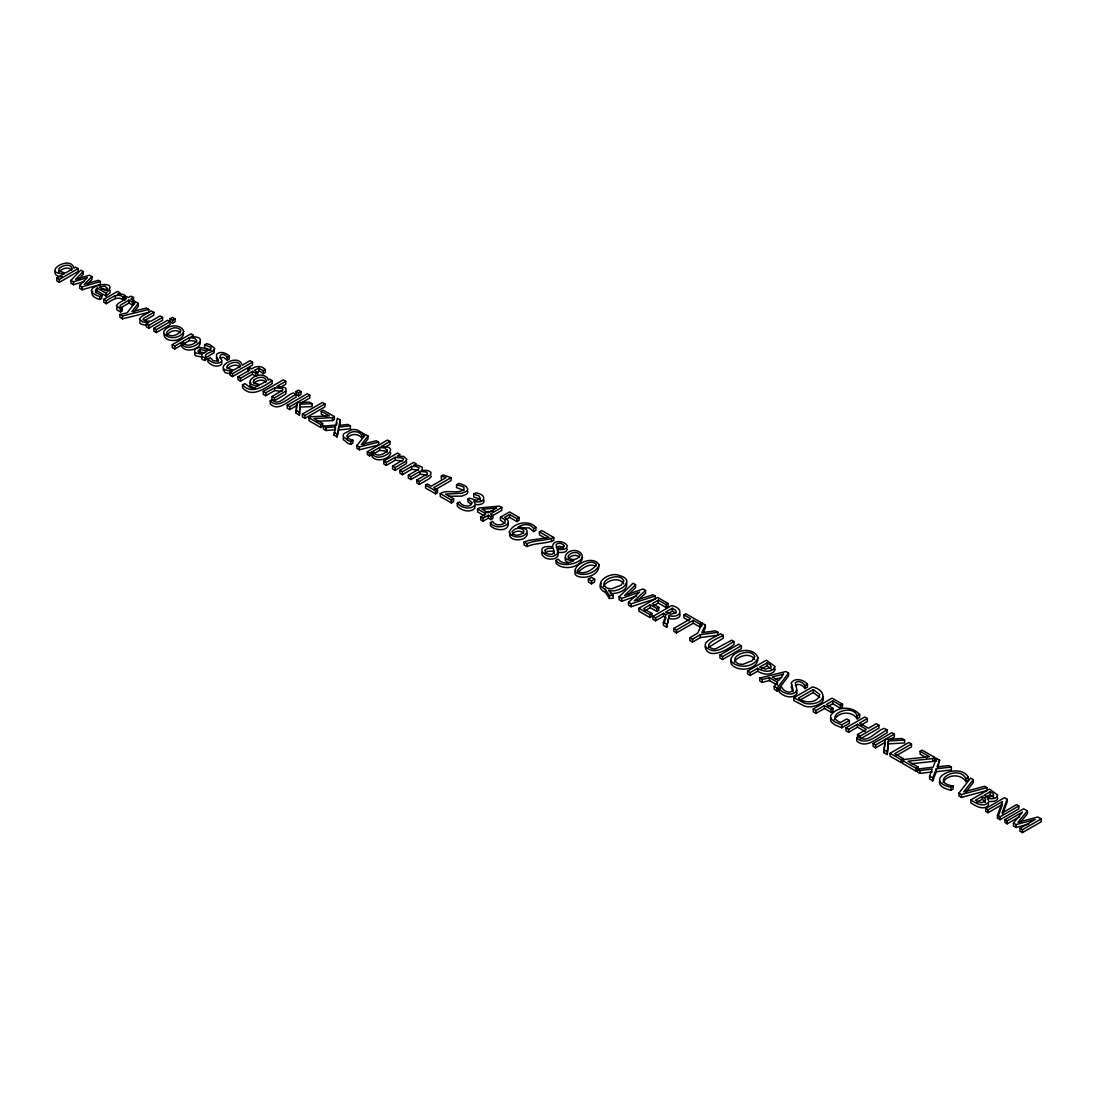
<?xml version="1.0" encoding="UTF-8"?>
<svg xmlns="http://www.w3.org/2000/svg" width="1096" height="1096" viewBox="0 0 1096 1096"><rect width="100%" height="100%" fill="white"/><g stroke="black" fill="none" stroke-linecap="round" stroke-linejoin="round"><path stroke-width="1.5" d="M223.009 369.352L225.105 372.654L230.461 373.859M390.765 452.854C389.203 461.183 369.585 463.279 371.53 452.127L369.516 452.936L367.324 451.675L367.324 454.58L369.516 455.84L371.53 455.032M296.235 410.452L296.811 402.643L309.36 402.136L312.045 403.684L312.045 406.589L300.044 407.082L299.427 415.192L296.235 413.356L296.235 410.452L299.427 412.302L299.427 415.192M296.235 413.356L296.838 402.629M299.427 412.302L300.044 404.177L312.045 403.684M887.185 754.541L888.335 740.978L904.638 740.047L904.638 742.951L888.335 743.869L887.185 754.541L883.814 752.582L885.116 739.471L901.967 738.512L904.638 740.047M883.814 752.582L884.938 743.828M565.139 557.946L565.468 560.714L568.55 562.823M336.417 425.262L337.047 422.549M337.061 436.934L338.664 427.125L350.419 425.837L350.419 428.742L338.664 430.016L337.061 436.934L334.102 435.222L335.403 426.782L325.95 427.604L323.443 426.166L323.443 429.057L325.95 430.509L335.403 429.673L335.403 426.782M334.102 435.222L334.76 432.44M323.443 426.166L335.787 425.084L337.363 418.302L340.322 420.015L339.048 425.399L347.98 424.44L350.419 425.837M339.678 425.604L340.322 420.015M939.601 780.736C938.08 786.818 946.355 789.161 950.917 790.216L953.191 788.901L953.191 785.996C927.915 782.147 958.863 763.693 965.836 778.667L965.836 781.571L968.33 780.133L968.33 777.228C958.986 761.035 921.024 780.297 950.917 787.312L953.191 785.996M163.921 333.842C163.701 343.363 183.114 342.267 183.607 333.335M652.928 616.39L655.572 617.911L663.505 613.335L665.984 614.774L663.395 622.432L663.395 625.337L666.669 627.213L669.19 615.637C680.15 618.692 685.329 608.76 671.697 605.567L652.928 616.39L652.928 619.295L655.572 620.816L663.505 616.226L665.984 617.665L664.436 622.268M666.669 627.213L669.19 615.637M731.347 660.285L730.922 661.737A10.864 6.275 0 0 0 732.813 665.752C740.033 671.78 756.541 669.793 757.884 659.422M705.112 646.667C707.673 660.669 728.566 649.613 734.019 644.434L734.019 641.544L731.69 640.201L715.839 648.736A3.987 2.302 0 0 1 712.551 648.709C700.495 644.421 720.058 637.625 723.223 635.31L723.223 638.201L708.591 647.325M194.65 352.433L194.759 354.83L196.061 355.885L202.445 357.186L201.87 357.899A2.863 1.644 0 0 0 202.609 359.666L204.897 360.515L206.103 359.611L206.103 356.721C202.746 353.131 214.391 352.542 214.761 348.364L209.857 344.637L206.637 343.665L204.582 344.856L204.582 347.761L210.994 350.227M834.303 719.867C838.33 711.578 852.195 710.66 857.195 718.839L859.648 717.414L859.648 714.51C852.4 706.112 837.508 706.002 830.932 715.126A10.59 6.11 0 0 0 831.563 719.332L834.878 721.976L841.797 724.853L849.386 720.469L849.386 723.36L841.797 727.744L834.878 724.881L831.563 722.223A10.59 6.11 0 0 1 830.932 718.031M943.04 782.53C947.067 774.283 960.891 773.42 965.836 781.571M997.47 818.205L997.47 815.301L1002.498 801.477L988.003 809.848L985.729 808.533L985.729 811.424L988.003 812.739L1002.498 804.382L997.47 818.205L1000.059 819.698L1018.828 808.875L1018.828 805.971L1016.54 804.656L1002.059 813.027L1007.101 799.203L1004.484 797.696L985.729 808.533M1002.607 814.383L1007.101 802.108L1007.101 799.203M936.299 771.694L951.355 769.926L951.355 767.022L936.299 768.789L936.299 771.694L932.751 780.845L929.6 779.023L929.6 776.132L932.271 769.077L919.9 770.529L917.379 769.077L917.379 771.968L919.9 773.42L932.271 771.981M917.379 769.077L933.025 767.227L936.45 758.418L939.587 760.227L937.025 766.912L948.848 765.57L951.355 767.022M938.053 767.145L939.587 760.227M932.751 780.845L932.751 777.941L936.299 768.789M55.184 271.315C53.457 275.233 59.335 277.014 62.28 276.754M541.821 552.192C540.972 559.412 555.165 561.796 558.165 555.521L557.357 549.411C560.453 549.658 566.906 550.384 567.317 546.041C565.235 540.684 552.042 539.273 552.781 546.767C529.368 543.931 549.726 564.755 558.165 552.631L557.357 549.411M116.861 307.401L116.806 309.812L120.546 311.922L122.273 310.935L122.273 308.031L120.053 306.743L120.245 305.291L128.903 300.112L132.506 302.195L134.383 301.112L134.383 304.017L132.506 305.099L128.903 303.017L120.245 308.195M139.959 320.649L139.822 323.087L141.151 324.183L146.563 325.43M603.389 586.497C606.937 579.976 619.404 576.592 623.734 583.88M734.32 662.094C737.868 655.572 750.322 652.189 754.665 659.463M431.345 476.335L429.344 478.637L419.33 484.418L416.823 482.966L416.823 480.075L427.358 473.856L426.933 472.088L420.111 471.321L410.89 476.65L408.37 475.198L408.37 478.103L410.89 479.541L420.111 474.226L426.933 474.979M705.372 624.994L701.769 632.707L715.483 630.844L717.948 632.269L717.948 635.173L700.371 637.571L692.48 642.133L689.822 640.585L689.822 637.694L697.659 633.173L702.331 623.24L705.372 624.994L705.372 627.898L703.207 632.515M791.792 684.74L791.298 687.411L793.079 691.877M509.873 532.779C507.201 541.616 525.148 542.068 527.162 534.656A7.288 4.206 0 0 0 526.601 532.916M346.788 438.921C349.501 433.674 358.104 432.92 361.68 437.825L363.776 436.619L363.776 433.715L357.255 429.975A8.165 4.713 0 0 0 351.843 429.673L344.199 433.427A9.85 5.686 0 0 0 343.308 436.66L347.911 440.441L350.72 441.428L352.871 440.181L352.871 443.085L350.72 444.332L347.911 443.346L343.308 439.565A9.85 5.686 0 0 1 343.541 437.373M575.825 570.454L574.907 573.003A7.261 4.192 0 0 0 577.099 576.044C584.442 579.483 598.348 575.51 598.868 566.646M512.243 534.793C514.175 530.628 520.559 529.971 523.641 533.177M568.084 559.193C570.112 555.384 576.606 553.836 579.606 557.33M92.749 291.221C89.584 295.728 96.421 298.687 99.859 299.468L101.846 298.331L101.846 295.427L95.585 292.427L95.64 289.618L97.27 288.097L105.956 293.112C124.232 276.576 71.87 287.467 99.859 296.564L101.846 295.427M601.389 583.278C597.978 586.703 601.635 591.224 605.376 592.237L609.39 598.485L613.185 598.238L613.185 595.334L608.513 590.292C618.747 593.895 637.447 580.168 619.117 575.441C610.815 571.317 591.306 583.072 605.376 589.333L609.39 595.58L609.39 598.485M166.729 335.253C169.496 331.143 176.497 328.663 180.361 332.759M250.559 382.107L249.902 385.724L255.108 388.409M58.431 272.507C61.225 268.863 68.157 265.903 71.692 270.137M759.734 678.054L785.928 671.519L788.572 673.04L788.572 675.931L777.133 691.001L774.255 689.343L774.255 686.439L777.407 682.26L769.461 677.671L762.2 679.479L759.734 678.054L759.734 680.945L762.2 682.37L769.461 680.561L776.091 684.397M777.133 691.001L777.133 688.096L788.572 673.04M138.302 303.373L131.876 311.634L146.453 308.086L148.809 309.442L148.809 312.346L122.519 318.84L119.916 317.347L119.916 314.442L127.163 312.84L135.603 301.811L138.302 303.373L138.302 306.277L133.712 312.182M973.275 779.681L963.713 791.901L984.688 786.27L987.017 787.613L987.017 790.504L961.452 797.409L958.932 795.956L958.932 793.066L970.618 778.133L973.275 779.681L973.275 782.571L965.631 792.353M368.037 436.016L361.338 444.51L376.27 440.756L378.6 442.113L378.6 445.003L359.392 449.812L356.899 448.374L356.899 445.483L365.543 434.578L368.037 436.016L368.037 438.907L363.242 444.976M1004.909 819.603L1023.664 808.766L1027.363 810.903L1018.033 822.288L1037.898 816.986L1041.2 818.89L1041.2 821.795L1022.431 832.618L1019.951 831.193L1019.951 828.288L1035.213 819.479L1016.033 824.576L1013.458 823.096L1022.486 812.081L1007.183 820.918L1004.909 819.603L1004.909 822.507L1007.183 823.822L1019.705 816.588M1020.116 822.644L1027.363 813.794L1027.363 810.903M578.113 572.167C582.401 568.166 589.895 562.604 595.799 566.399M84.296 281.425L73.446 284.727L70.925 283.275L70.925 280.371L80.748 270.15L83.186 271.561L83.186 274.452L78.83 278.973M83.186 271.561L75.542 279.453L89.461 275.178L91.968 276.63L91.968 279.521L87.502 283.987M91.968 276.63L84.159 284.426L98.284 280.275L100.421 281.508L100.421 284.398L82.159 289.755L79.652 288.317L79.652 285.412L87.406 277.576L73.446 281.823L70.925 280.371M636.666 595.977L621.72 601.266L619.089 599.745L619.089 596.854L633.022 583.236L635.584 584.702L624.597 595.484L642.955 588.963L645.517 590.443L645.517 593.347L638.009 600.265M628.255 594.786L635.584 587.607L635.584 584.702M95.64 292.522L97.27 290.988L97.27 288.097M645.517 590.443L634.242 600.814L652.997 594.772L655.161 596.019L655.161 598.909L631.145 606.705L628.488 605.184L628.488 602.279L639.653 592.018L621.72 598.375L619.089 596.854M219.926 357.871L223.351 357.323L227.215 360.146L229.297 358.94L229.297 356.049C226.119 352.953 220.46 350.802 216.72 354.145L216.405 356.186L218.46 360.05L217.789 361.009L213.254 360.748L210.199 357.584L207.911 358.899L207.911 361.803C211.007 365.639 217.556 367.941 221.611 364.338L221.844 362.146M556.206 547.37L559.618 546.164L563.659 547.918M795.271 685.575C798.45 682.822 803.163 685.425 805.026 688.535L807.451 687.137L807.451 684.233C803.82 679.698 794.696 677.218 791.216 683.014L793.148 689.973C790.326 694.385 783.489 691.22 781.681 687.274L779.051 688.795L779.051 691.699C783.106 696.631 792.97 699.645 797.052 693.371L796.258 689.905M545.15 552.959L547.671 551.356L553.124 551.041L554.384 554.138M204.582 344.856L210.994 347.336L211.021 348.734L208.473 350.391C204.541 348.007 198.486 345.774 194.65 349.542L194.759 351.926L196.061 352.981L202.445 354.282L201.87 354.994A2.863 1.644 0 0 0 202.609 356.762L204.897 357.611L206.103 356.721M253.875 383.079C257.026 380.435 262.889 378.476 265.944 382.271M227.53 368.393C230.763 365.776 236.709 363.255 239.887 367.229M205.541 357.954L214.254 352.515L214.145 350.008M56.814 278L64.404 273.616C40.237 274.206 69.788 253.971 74.007 268.082L75.583 267.164L78.09 268.616L78.09 271.52L59.321 282.357L56.814 280.905L56.814 278L59.321 279.453L78.09 268.616M103.791 299.345L117.56 291.399L120.053 292.838L117.478 294.331L119.56 294.084A6.179 3.562 0 0 1 124.67 295.153L125.41 298.55L123.081 299.893C117.724 295.386 110.929 300.838 106.285 303.688L103.791 302.249L103.791 299.345L106.285 300.797C110.929 297.948 117.724 292.495 123.081 297.002L123.081 299.893M123.081 297.002L125.41 295.66M124.684 300.578L124.684 297.687L126.561 296.591L128.287 297.591L130.78 296.153L133.52 297.454L133.52 300.359M133.52 297.454L130.78 299.03L134.383 301.112M124.684 297.687L126.41 298.674L118.327 303.345L116.354 305.716L120.546 309.031L122.273 308.031M153.81 312.333L143.521 318.402L143.083 319.731L146.796 321.183L151.138 321.101L160.071 315.936L162.564 317.388L162.564 320.279L148.796 328.225L146.302 326.786L146.302 323.895L148.892 322.402L142.699 321.964L139.425 318.977L141.425 316.593L151.303 310.88L153.81 312.333L153.81 315.223L144.727 320.47M146.302 323.895L148.796 325.334L162.564 317.388M153.81 328.225L167.578 320.279L172.565 323.169L175.059 321.731L175.059 318.84L172.565 317.388L170.072 318.84L170.072 324.622L156.303 332.568L153.81 331.129L153.81 328.225L156.303 329.663L170.072 321.717M170.072 318.84L172.565 320.279L175.059 318.84M172.25 344.651L191.019 333.814L193.526 335.253L190.937 336.746C215.104 336.198 185.539 356.406 181.32 342.308L174.744 346.103L172.25 344.651L172.25 347.555L174.744 348.994L181.32 345.199L181.32 342.308M183.032 341.308L189.375 337.65L194.54 338.185L196.91 340.774C194.211 344.966 184.58 347.98 183.032 341.308L183.032 344.213L189.375 340.555L194.54 341.075L196.828 342.582M227.215 360.146L227.215 357.241L229.297 356.049M230.009 372.215L232.599 370.722C208.432 371.311 237.983 351.076 242.202 365.174L250.025 360.666L252.532 362.105L252.532 365.009L232.516 376.572L230.009 375.12L230.009 372.215L232.516 373.668L252.532 362.105M247.915 371.722L247.915 368.831L249.792 367.749L251.751 368.873C255.724 365.694 261.725 365.557 265.232 369.558L265.232 372.462L263.259 373.599L259.903 371.229L256.176 372.119M263.259 373.599L263.259 370.708L258.807 368.215L254.258 370.325L257.697 372.311L257.697 375.202L255.82 376.284L252.381 374.311L240.49 381.175L237.983 379.723L237.983 376.819L249.874 369.955L247.915 368.831M237.983 376.819L240.49 378.271L252.381 371.407L255.82 373.394L257.697 372.311M263.259 370.708L265.232 369.558M272.178 380.668C264.095 386.367 250.929 394.998 242.531 384.737L244.997 383.655L250.368 387.614A4.631 2.671 0 0 0 254.71 387.546L259.108 385.313C239.229 386.614 256.245 369.818 265.999 376.75A7.001 4.042 0 0 1 268.041 379.148L268.095 380.12L269.657 379.216L272.178 380.668L272.178 383.559C264.095 389.272 250.929 397.903 242.531 387.628L242.531 384.737M281.987 391.368L274.658 390.601L265.739 395.752L263.246 394.313L263.246 391.409L283.261 379.86L285.768 381.298L285.768 384.189L279.877 387.6M263.246 391.409L265.739 392.848L274.658 387.71L281.987 388.464A2.37 1.37 0 0 1 282.289 390.409L272.014 396.464L272.014 399.369L274.507 400.807L285.851 393.957L285.988 391.519M285.768 381.298L276.932 386.395L284.659 387.518L285.988 388.614L285.851 391.053L274.507 397.903L272.014 396.464M270.233 400.848L272.205 399.698C278.357 407.397 287.303 393.971 293.523 392.985L298.523 395.903L301.03 394.45L301.03 391.56L298.509 390.108L296.016 391.546L296.03 397.341C288.919 400.287 277.987 412.493 270.233 403.739L270.233 400.848C277.987 409.589 288.919 397.382 296.03 394.437M296.016 391.546L298.523 392.998L301.03 391.56M296.811 405.534L289.755 409.616L287.262 408.178L287.262 405.273L307.277 393.711L309.771 395.163L309.771 398.054L301.153 403.027M287.262 405.273L289.755 406.712L309.771 395.163M302.428 414.028L322.443 402.479L324.95 403.917L324.95 406.822L304.935 418.371L302.428 416.932L302.428 414.028L304.935 415.48L324.95 403.917M315.634 421.344L332.485 420.549L334.362 419.467L334.362 416.576L332.485 417.658L313.963 418.521L322.635 423.536L322.635 426.426L320.758 427.522L309.004 420.727L309.004 417.823L310.88 416.74L329.416 415.877L321.279 411.192L321.279 414.083L326.704 417.206M321.279 411.192L323.156 410.11L334.362 416.576M309.004 417.823L320.758 424.618L322.635 423.536M361.68 437.825L361.68 434.92L363.776 433.715M367.324 451.675L387.491 440.03L389.998 441.469L389.998 444.373L385.573 446.921M373.257 451.141L379.6 447.469L384.765 448.004L387.135 450.607C384.436 454.799 374.805 457.799 373.257 451.141L373.257 454.032L379.6 450.374L384.765 450.908L387.039 452.401L387.039 449.497M389.998 441.469L381.161 446.579C405.315 446.017 375.764 466.238 371.53 452.127M402.561 460.978L395.231 460.224L386.313 465.362L383.819 463.923L383.819 461.019L397.588 453.073L400.081 454.511L397.505 456.005L403.671 456.443L406.945 459.443L404.972 461.813L395.081 467.526L392.587 466.074L392.587 468.978L395.081 470.417L406.424 463.567L406.561 461.128M383.819 461.019L386.313 462.471L395.231 457.32L402.561 458.087A2.37 1.37 0 0 1 402.862 460.019L392.587 466.074M418.466 470.074L411.658 469.335L402.438 474.664L399.93 473.225L399.93 470.321L413.699 462.375L416.192 463.814L413.617 465.307L417.864 465.266L422.289 467.184L422.07 470.198L428.057 470.499L430.934 472.266L430.81 474.609L419.33 481.528L416.823 480.075M399.93 470.321L402.438 471.773L411.658 466.444L415.822 466.444L419.151 467.745L418.001 469.65L408.37 475.198M435.167 489.734L451.073 480.541L451.073 477.651L433.715 487.665L437.468 489.83L437.468 492.734L435.591 493.817L425.577 488.035L425.577 485.131L427.454 484.048L431.208 486.213L446.017 477.664L441.318 476.048L441.318 478.938M441.318 476.048L443.25 474.924L451.073 477.651M425.577 485.131L435.591 490.912L437.468 489.83M456.566 484.72L458.772 483.446L462.142 484.377L466.074 486.405L467.718 488.898A6.508 3.754 0 0 1 466.567 491.282L461.759 493.255L445.456 494.077L453.607 498.776L453.607 501.68L451.415 502.941L440.25 496.502L440.25 493.597C447.319 488.926 457.155 494.68 464.005 489.556L463.923 487.487L462.676 486.514L456.566 484.72L456.566 487.624L463.923 490.392M440.25 493.597L451.415 500.05L453.607 498.776M474.993 505.64L474.774 508.38C469.718 513.079 461.608 510.75 457.279 506.174L457.279 503.27L459.621 501.927C461.649 506.338 470.979 508.16 472.157 502.639L467.992 499.091L467.992 501.995L471.157 504.105M480.733 500.667L478.884 498.762L473.705 496.995L473.705 494.091L475.883 492.83C488.569 494.721 484.459 504.722 473.719 501.187L475.349 504.174L474.774 505.475C469.718 510.188 461.608 507.845 457.279 503.27M467.992 499.091L469.677 498.118L476.472 500.379L480.473 498.653L478.884 495.872L473.705 494.091M484.61 515.969L477.568 511.914L477.568 509.01L479.459 507.928L499.461 506.119L501.804 507.475L501.804 510.38L493.255 515.312M501.804 507.475L490.392 514.065L492.912 515.517L492.912 518.408L490.871 519.586L488.364 518.148L483.048 521.203L480.706 519.86L480.706 516.956L486.008 513.887L477.568 509.01M480.706 516.956L483.048 518.312L488.364 515.243L490.871 516.696L492.912 515.517M508.243 523.395C508.969 532.026 494.433 530.793 490.419 525.559L490.419 522.655L492.652 521.367C496.447 529.067 513.161 522.107 500.447 517.23L500.447 520.134L504.872 523.272M500.447 517.23L509.585 511.969L519.079 517.449L519.079 520.34L516.887 521.6L509.585 517.38L505.886 519.531M519.079 517.449L516.887 518.709L509.585 514.49L504.653 517.339C516.627 525.148 494.748 531.122 490.419 522.655M533.697 528.669L535.889 527.409C528.861 519.257 512.764 522.778 509.147 532.3C512.051 538.835 524.6 538.328 527.162 531.752A7.288 4.206 0 0 0 525.833 529.231L521.71 527.395L517.942 527.231C522.682 523.929 530.245 523.052 533.697 528.669L533.697 531.574L535.889 530.313L535.889 527.409M539.41 531.889L541.753 530.546L553.795 537.492L553.795 540.397C545.466 544 535.451 542.698 526.957 546.562L524.08 544.904L524.08 541.999L528.916 540.41L549.069 537.465L539.41 531.889L539.41 534.793L546.315 538.78M524.08 541.999L526.957 543.657C535.451 539.794 545.466 541.095 553.795 537.492M556.083 560.344L558.193 559.124C561.823 564.372 569.139 563.55 573.893 560.467C556.919 561.097 568.742 546.288 579.003 551.644C592.347 560.919 561.029 570.125 556.083 560.344L556.083 563.248C562.892 571.112 581.675 567.673 582.51 557.138M588.388 579.126L591.511 577.318L594.649 579.126L594.649 582.017L591.511 583.826L588.388 582.017L588.388 579.126L591.511 580.935L594.649 579.126M644.873 610.773L650.312 607.636L656.86 611.417L658.833 610.28L658.833 607.39L656.86 608.513L650.312 604.732L643.516 608.664L651.887 613.486L651.887 616.39L649.887 617.541L638.858 611.171L638.858 608.266L657.627 597.443L668.108 603.485L668.108 606.389L666.121 607.54L658.299 603.019L653.476 605.8M668.108 603.485L666.121 604.636L658.299 600.129L652.271 603.595L658.833 607.39M638.858 608.266L649.887 614.637L651.887 613.486M672.341 608.239L665.491 612.185L671.108 614.281L676.328 612.417L675.67 610.362L672.341 608.239L672.341 611.13L666.861 614.294M683.931 614.925L685.918 613.774L701.892 622.994L701.892 625.898L699.906 627.049L693.247 623.199L676.479 632.885L673.807 631.351L673.807 628.446L690.59 618.76L683.931 614.925L683.931 617.815L689.247 620.898M673.807 628.446L676.479 629.981L693.247 620.309L699.906 624.145L701.892 622.994M689.822 637.694L692.48 639.228L700.371 634.68L717.948 632.269M734.019 641.544C726.552 645.27 717.168 654.572 708.18 648.832C697.864 642.571 717.305 636.31 720.552 633.776L723.223 635.31M719.921 655.066L738.677 644.229L741.348 645.777L741.348 648.668L722.579 659.504L719.921 657.97L719.921 655.066L722.579 656.6L741.348 645.777M747.582 671.04L766.351 660.203L775.187 666.642C772.653 673.191 762.473 671.78 757.678 668.259L750.212 672.56L747.582 671.04L747.582 673.93L750.212 675.465L757.678 671.149C762.473 674.67 772.653 676.081 775.187 669.533L774.091 667.902M766.995 662.875L759.692 667.094L765.515 669.204L771.091 667.19L770.474 665.094L766.995 662.875L766.995 665.779L761.145 669.149M805.026 688.535L805.026 685.644L807.451 684.233M793.833 697.741L812.588 686.904C826.699 690.288 826.096 702.44 812.136 703.701A11.042 6.371 0 0 1 804.738 703.29L793.833 697.741L793.833 700.632L804.724 706.194A11.042 6.371 0 0 0 812.136 706.605C816.712 705.824 826.014 702.44 822.712 696.371M813.259 689.59L798.477 698.125C804.204 703.755 818.096 703.317 819.767 694.535L813.259 689.59L813.259 692.494L799.957 700.166M842.523 704.18L840.536 705.331L832.713 700.824L826.425 704.454L832.987 708.235L832.987 711.14L831.028 712.277L824.452 708.482L815.931 713.4L813.273 711.866L813.273 708.961L832.042 698.138L842.523 704.18L842.523 707.084L840.536 708.235L832.713 703.714L827.686 706.619M813.273 708.961L815.931 710.509L824.452 705.591L831.028 709.372L832.987 708.235M857.195 718.839L857.195 715.935L859.648 714.51M865.128 731.566L857.483 727.155L848.619 732.265L845.961 730.731L845.961 727.84L864.717 717.003L867.388 718.538L867.388 721.442L860.785 725.251M845.961 727.84L848.619 729.374L857.483 724.25L866.402 729.402L857.538 734.526L857.538 737.416M867.388 718.538L859.47 723.113L868.402 728.265L876.307 723.689L878.965 725.223L878.965 728.128L860.209 738.964L860.209 736.06L878.965 725.223M856.798 738.115L859.154 736.759C867.142 744.746 876.855 729.868 884.458 728.402L887.116 729.936L887.116 732.84C878.636 736.594 866.676 749.842 856.798 741.019L856.798 738.115C866.676 746.951 878.636 733.69 887.116 729.936M885.116 742.362L875.608 747.856L873.115 746.417L873.115 743.513L891.87 732.676L894.377 734.128L894.377 737.019L890.418 739.307M873.115 743.513L875.608 744.951L894.377 734.128M911.488 744.006L894.72 753.692L903.159 758.555L903.159 761.46L901.172 762.611L890.062 756.199L890.062 753.295L908.831 742.472L911.488 744.006L911.488 746.897L896.117 755.774M890.062 753.295L901.172 759.706L903.159 758.555M911.31 763.748L932.737 761.46L934.724 760.323L934.724 757.418L932.737 758.569L908.009 761.199L918.092 767.022L918.092 769.926L915.955 771.146L902.693 763.487L902.693 760.583L904.817 759.364L929.545 756.72L920.078 751.267L920.078 754.158L926.832 758.062M920.078 751.267L922.078 750.116L934.724 757.418M902.693 760.583L915.955 768.255L918.092 767.022M965.836 778.667L968.33 777.228M970.796 799.902L989.551 789.079L997.675 794.997C997.333 799.409 990.565 799.08 987.4 798.203L988.88 801.34L988.318 802.656C983.126 807.752 975.563 803.108 970.796 799.902L970.796 802.806C975.563 805.998 983.126 810.643 988.318 805.56L988.565 802.752M982.263 796.326L975.413 800.286L981.263 802.738L985.057 801.519L985.647 799.559L982.263 796.326L982.263 799.231L976.783 802.382M990.195 791.75L983.948 795.354L989.017 797.23L993.702 795.559L992.935 793.531L990.195 791.75L990.195 794.641L985.194 797.532M997.47 815.301L1000.059 816.808L1018.828 805.971M1019.951 828.288L1022.431 829.727L1041.2 818.89M97.27 290.988L105.956 296.002L110.038 292.783L110.107 290.152M200.239 349.24L197.883 350.967L200.746 352.939L203.431 353.296L206.993 351.241L200.239 349.24L200.239 352.145L198.773 352.624M628.488 602.279L631.145 603.814L655.161 596.019M79.652 285.412L82.159 286.864L100.421 281.508M958.932 793.066L961.452 794.518L987.017 787.613M1013.458 823.096L1013.458 825.987L1016.033 827.48L1028.829 824.082M356.899 445.483L359.392 446.921L378.6 442.113M775.447 679.068L781.9 677.451M119.916 314.442L122.519 315.936L148.809 309.442M523.272 527.834L529.135 527.902L533.697 531.574M101.27 289.193L104.791 289.002L107.326 290.467M485.281 511.873L493.337 511.174M609.39 595.58L613.185 595.334M448.935 496.241L461.759 496.146L466.567 494.186A6.508 3.754 0 0 0 467.718 491.789L467.471 490.94M200.239 352.145L204.13 352.679M989.935 801.587L994.278 801.299L996.963 799.929L997.744 798.614L996.648 796.367M476.253 504.598C478.911 505.105 485.295 504.023 483.843 500.16M610.321 593.443C616.623 594.142 629.131 590.58 626.309 582.497M557.357 552.316C560.453 552.562 566.906 553.288 567.317 548.945M669.19 618.528C672.601 619.555 680.931 619.117 680.041 614.048M352.871 440.181L348.473 438.66L346.788 436.03C349.501 430.769 358.104 430.016 361.68 434.92M672.341 611.13L675.67 613.267M766.995 665.779L771.283 669.094M813.259 692.494L819.767 697.44M990.195 794.641L993.757 797.504M849.386 720.469L846.742 718.935L840.632 722.456C822.795 715.935 852.674 702.426 857.195 715.935M982.263 799.231L985.647 802.464M334.102 432.317L337.061 434.03M663.395 622.432L666.669 624.323M774.255 686.439L777.133 688.096M857.538 734.526L860.209 736.06M883.814 749.691L887.185 751.637M929.6 776.132L932.751 777.941M779.051 688.795C783.106 693.727 792.97 696.741 797.052 690.48L795.271 682.671C798.45 679.917 803.163 682.52 805.026 685.644M227.215 357.241C223.379 351.734 216.761 354.844 222.05 360.447L221.611 361.433C217.556 365.036 211.007 362.735 207.911 358.899M217.912 361.529L216.296 357.981M422.289 470.088L422.796 471.006M200.198 342.185C200.828 350.172 183.32 353.501 181.32 345.199M1022.431 829.727L1022.431 832.618M1016.033 824.576L1016.033 827.48M1007.183 820.918L1007.183 823.822M1000.059 816.808L1000.059 819.698M988.003 809.848L988.003 812.739M961.452 794.518L961.452 797.409M950.917 787.312L950.917 790.216M936.45 758.418L936.45 761.309M932.737 758.569L932.737 761.46M919.9 770.529L919.9 773.42M915.955 768.255L915.955 771.146M901.172 759.706L901.172 762.611M888.335 740.978L888.335 743.869M875.608 744.951L875.608 747.856M857.483 724.25L857.483 727.155M848.619 729.374L848.619 732.265M841.797 724.853L841.797 727.744M840.536 705.331L840.536 708.235M832.713 700.824L832.713 703.714M831.028 709.372L831.028 712.277M824.452 705.591L824.452 708.482M815.931 710.509L815.931 713.4M777.407 682.26L777.407 685.151M769.461 677.671L769.461 680.561M762.2 679.479L762.2 682.37M757.678 668.259L757.678 671.149M750.212 672.56L750.212 675.465M722.579 656.6L722.579 659.504M700.371 634.68L700.371 637.571M699.906 624.145L699.906 627.049M693.247 620.309L693.247 623.199M692.48 639.228L692.48 642.133M676.479 629.981L676.479 632.885M666.121 604.636L666.121 607.54M663.505 613.335L663.505 616.226M658.299 600.129L658.299 603.019M656.86 608.513L656.86 611.417M655.572 617.911L655.572 620.816M650.312 604.732L650.312 607.636M649.887 614.637L649.887 617.541M631.145 603.814L631.145 606.705M621.72 598.375L621.72 601.266M605.376 589.333L605.376 592.237M591.511 580.935L591.511 583.826M551.452 538.848L551.452 541.739M526.957 543.657L526.957 546.562M516.887 518.709L516.887 521.6M509.585 514.49L509.585 517.38M490.871 516.696L490.871 519.586M488.364 515.243L488.364 518.148M483.048 518.312L483.048 521.203M451.415 500.05L451.415 502.941M435.591 490.912L435.591 493.817M420.111 471.321L420.111 474.226M419.33 481.528L419.33 484.418M411.658 466.444L411.658 469.335M410.89 476.65L410.89 479.541M402.438 471.773L402.438 474.664M395.231 457.32L395.231 460.224M395.081 467.526L395.081 470.417M386.313 462.471L386.313 465.362M379.6 447.469L379.6 450.374M369.516 452.936L369.516 455.84M359.392 446.921L359.392 449.812M350.72 441.428L350.72 444.332M338.664 427.125L338.664 430.016M332.485 417.658L332.485 420.549M325.95 427.604L325.95 430.509M320.758 424.618L320.758 427.522M304.935 415.48L304.935 418.371M300.044 404.177L300.044 407.082M298.523 392.998L298.523 395.903M289.755 406.712L289.755 409.616M274.658 387.71L274.658 390.601M274.507 397.903L274.507 400.807M265.739 392.848L265.739 395.752M258.807 368.215L258.807 371.119M255.82 373.394L255.82 376.284M252.381 371.407L252.381 374.311M240.49 378.271L240.49 381.175M232.516 373.668L232.516 376.572M204.897 357.611L204.897 360.515M189.375 337.65L189.375 340.555M174.744 346.103L174.744 348.994M172.565 320.279L172.565 323.169M156.303 329.663L156.303 332.568M148.796 325.334L148.796 328.225M132.506 302.195L132.506 305.099M128.903 300.112L128.903 303.017M122.519 315.936L122.519 318.84M120.546 309.031L120.546 311.922M115.368 295.55L115.368 298.454M106.285 300.797L106.285 303.688M105.956 293.112L105.956 296.002M99.859 296.564L99.859 299.468M82.159 286.864L82.159 289.755M73.446 281.823L73.446 284.727M59.321 279.453L59.321 282.357M754.665 656.559L752.103 660.751L743.047 664.272A7.11 4.11 0 0 1 738.019 663.614C726.251 656.819 751.157 646.585 754.665 656.559M180.621 330.485L180.593 331.143C177.853 335.28 170.798 337.705 166.935 333.622L166.729 332.348C169.496 328.252 176.497 325.772 180.361 329.855L180.621 330.485M623.734 580.976L621.158 585.154L612.116 588.689A7.11 4.11 0 0 1 607.088 588.018C595.32 581.223 620.24 570.989 623.734 580.976M512.243 531.889C513.01 537.136 522.189 535.533 523.874 531.464L523.641 530.272C520.559 527.08 514.175 527.738 512.243 531.889M579.811 555.083L579.757 555.782C577.798 559.919 571.4 560.755 568.29 557.494L568.084 556.289C570.002 552.384 577.661 550.63 579.811 555.083M599.142 564.878C596.32 572.824 584.62 576.51 577.099 573.153A7.261 4.192 0 0 1 574.907 570.112C577.688 561.714 594.196 556.069 599.142 564.878M564.166 545.904L562.015 547.959L556.754 548.151L556.206 544.465C558.398 542.273 562.769 543.26 564.166 545.904M183.717 331.485C180.881 338.965 166.14 340.13 163.619 331.992C166.51 324.526 181.128 323.375 183.717 331.485M758.021 657.942C754.171 666.957 740.197 668.67 732.813 662.861A10.864 6.275 0 0 1 730.922 658.833C734.8 648.873 754.665 646.887 758.021 657.942M545.15 550.069L545.233 552.302L548.219 554.069L551.795 554.261L554.48 552.274L553.124 548.137L547.671 548.466L545.15 550.069M596.279 564.92C592.717 569.769 585.237 574.373 579.003 572.085A4.083 2.356 0 0 1 577.77 570.084C581.332 565.344 590.826 558.905 596.224 564.18L596.279 564.92M107.504 288.508L105.339 290.577L99.27 287.07L104.791 286.111L107.504 288.508M253.875 380.175L253.203 382.394L258.697 384.422L260.656 384.408L266.383 381.107C265.424 375.257 256.916 377.065 253.875 380.175M59.348 268.383L58.526 270.698L63.965 272.712L65.966 272.726L72.309 269.068C70.98 262.876 62.582 265.218 59.348 268.383M227.53 365.489L226.721 367.804L232.16 369.818L234.147 369.832L240.49 366.16C239.161 359.981 230.776 362.324 227.53 365.489M783.503 674.15L778.612 680.671L772.214 676.972L783.503 674.15M496.557 507.996L488.213 512.805L482.062 509.243L496.557 507.996"/></g></svg>
